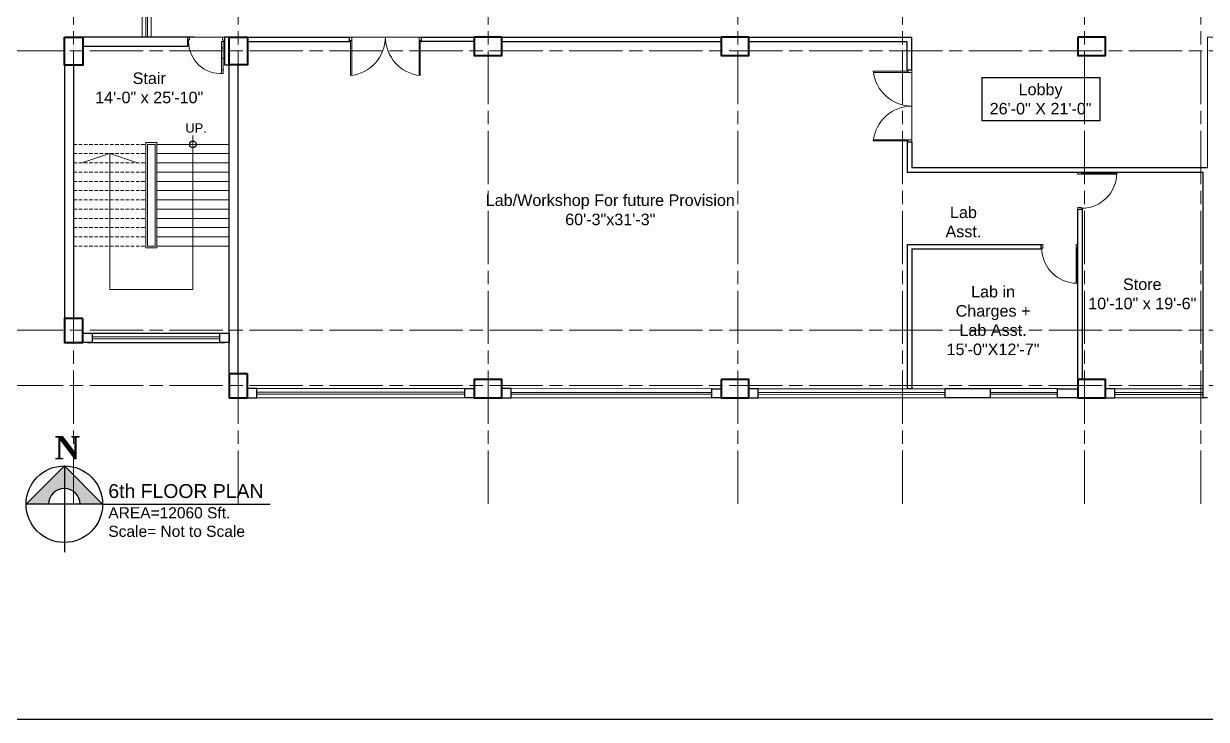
# Model space of a CAD drawing. Header units: inches. Extents: x -12 to 20935469, y -1604 to 24729220.
# Drawn here: x 20831996 to 20833275, y 24710015 to 24710768 of the extents above; entities that cross this region are included whole.
import ezdxf

# ---------------------------------------------------------------- set-up
doc = ezdxf.new("R2010")
doc.units = ezdxf.units.IN
doc.header["$LTSCALE"] = 0.03
doc.header["$MEASUREMENT"] = 0
doc.linetypes.add('ACAD_ISO08W100', pattern=[36, 24, -3, 6, -3])
doc.linetypes.add('DASHED2', pattern=[0.375, 0.25, -0.125])
for name, color, linetype, lineweight in [('column', 1, 'Continuous', 40), ('Door', 7, 'Continuous', 18), ('Gas', 21, 'Continuous', 5), ('Grid Line', 252, 'Continuous', 18), ('Hatch', 253, 'Continuous', 15), ('Low Wall', 7, 'Continuous', 30), ('Main Wall', 7, 'Continuous', 30), ('RAIL', 23, 'Continuous', 13), ('STAIR', 46, 'Continuous', 15), ('wind.', 150, 'Continuous', 20)]:
    doc.layers.add(name, color=color, linetype=linetype, lineweight=lineweight)
doc.layers.add('TEXT', color=7, linetype='Continuous')
doc.styles.add('2', font='swisscl.ttf')
doc.styles.get("Standard").update_dxf_attribs({"font": 'timesbd.ttf'})

# ---------------------------------------------------------------- blocks, each defined once
blk = doc.blocks.new('fff')
at = {"layer": 'Grid Line', "color": 252, "linetype": 'ACAD_ISO08W100', "lineweight": 9, "ltscale": 80, "true_color": 0x939598}
for p, q in [((20830948.3, 24723521.1), (20830948.3, 24724698.8)), ((20831126.3, 24723521.1), (20831126.3, 24724698.8)), ((20831396.3, 24723521.1), (20831396.3, 24724698.8)), ((20831666.3, 24723521.1), (20831666.3, 24724698.8)), ((20831844.3, 24723521.1), (20831844.3, 24724698.8)), ((20832040.8, 24723521.1), (20832040.8, 24724698.8)), ((20832166.8, 24723521.1), (20832166.8, 24724698.8)), ((20833096.9, 24724010.7), (20830726.1, 24724010.7)), ((20833096.9, 24723708.7), (20830726.1, 24723708.7)), ((20833096.9, 24723648.8), (20830726.1, 24723648.8))]:
    blk.add_line(p, q, dxfattribs=at)
blk = doc.blocks.new('Door_45')
at = {"layer": 'Door'}
for p, q in [((1.5, 5), (1.5, 44)), ((3.5, 44), (3.5, 5)), ((1.5, 40), (2.2, 40)), ((2.2, 40), (2.2, 39.5)), ((2.2, 39.5), (2.7, 39.5)), ((2.7, 39.5), (2.7, 40)), ((2.7, 40), (3.5, 40)), ((1.5, 25.8), (2.2, 25.8)), ((2.2, 25.8), (2.2, 25.3)), ((2.2, 25.3), (2.7, 25.3)), ((2.7, 25.8), (3.5, 25.8)), ((2.7, 25.3), (2.7, 25.8)), ((0, 0), (0, 5)), ((0, 5), (1.5, 5)), ((1.5, 12.6), (2.2, 12.6)), ((3.5, 5), (1.5, 5)), ((1.5, 5), (1.5, 3)), ((1.5, 3), (2.5, 3)), ((2.2, 12.6), (2.2, 13.1)), ((2.2, 13.1), (2.7, 13.1)), ((2.5, 3), (2.5, 0)), ((2.7, 13.1), (2.7, 12.6)), ((2.7, 12.6), (3.5, 12.6)), ((42.5, 3), (42.5, 0)), ((43.5, 3), (42.5, 3)), ((45, 5), (43.5, 5)), ((43.5, 5), (43.5, 3)), ((45, 0), (45, 5)), ((2.5, 0), (0, 0)), ((42.5, 0), (45, 0))]:
    blk.add_line(p, q, dxfattribs=at)
blk.add_arc((4.7, 5.3), 38.8, 359.6233, 94.6685, dxfattribs=at)
blk = doc.blocks.new('$D40')
at = {"layer": 'Door'}
for p, q in [((1, 4), (1, 42)), ((2, 0), (2, 42)), ((1, 5), (0, 5)), ((2, 0), (0, 0)), ((2, 4), (1, 4)), ((39, 4), (38, 4)), ((38, 4), (38, 0)), ((40, 0), (38, 0)), ((40, 5), (39, 5)), ((39, 5), (39, 4))]:
    blk.add_line(p, q, dxfattribs=at)
blk.add_arc((1, 4), 38, 0, 90, dxfattribs=at)

msp = doc.modelspace()

# ---------------------------------------------------------------- hatches: boundary and pattern name
at = {"layer": 'Low Wall'}
h = msp.add_hatch(color=256, dxfattribs=at)
h.paths.add_polyline_path([(20832023.4, 24710247.9), (20831999, 24710247.9), (20832040.4, 24710289.3), (20832040.4, 24710264.9, 0.414214)])
h.paths.add_polyline_path([(20832040.4, 24710264.9), (20832040.4, 24710289.3), (20832081.8, 24710247.9), (20832057.5, 24710247.9, 0.414214)])

# ---------------------------------------------------------------- linework, layer by layer
for p, q in [((20832180.6, 24710752.8), (20832078.4, 24710752.8)), ((20833135.9, 24710604.9), (20833135.9, 24710606.9)), ((20833140.9, 24710604.9), (20833140.9, 24710606.9)), ((20832065.4, 24710432.8), (20832213.4, 24710432.8)), ((20832065.4, 24710422.8), (20832213.4, 24710422.8)), ((20832248.4, 24710363), (20832248.4, 24710363)), ((20832358.4, 24710363), (20832358.4, 24710363)), ((20832523.4, 24710363), (20832523.4, 24710363)), ((20832790.4, 24710362.8), (20832790.4, 24710362.8)), ((20832040.4, 24710289.3), (20832040.4, 24710195.9)), ((20832081.8, 24710247.9), (20832262.7, 24710247.9))]:
    msp.add_line(p, q)
msp.add_lwpolyline([(20833032.4, 24710709.2), (20833159.6, 24710709.2), (20833159.6, 24710662.6), (20833032.4, 24710662.6)], close=True)
msp.add_lwpolyline([(20832081.8, 24710247.9), (20831999, 24710247.9)])
for centre, radius in [((20832179.4, 24710637), 3.61), ((20832040.4, 24710247.9), 41.4)]:
    msp.add_circle(centre, radius)
at = {"layer": 'column', "lineweight": 40, "ltscale": 20}
for points in [[(20832040.4, 24710752.8), (20832060.4, 24710752.8), (20832060.4, 24710722.8), (20832040.4, 24710722.8)], [(20832218.4, 24710753), (20832238.4, 24710753), (20832238.4, 24710723), (20832218.4, 24710723)], [(20832483.4, 24710753), (20832483.4, 24710733), (20832513.4, 24710733), (20832513.4, 24710753)], [(20832750.4, 24710753), (20832750.4, 24710733), (20832780.4, 24710733), (20832780.4, 24710753)], [(20833135.9, 24710753), (20833135.9, 24710733), (20833165.9, 24710733), (20833165.9, 24710753)], [(20832060.4, 24710448.8), (20832040.4, 24710448.8), (20832040.4, 24710422.8), (20832060.4, 24710422.8)], [(20832238.4, 24710388.9), (20832218.4, 24710388.9), (20832218.4, 24710362.9), (20832238.4, 24710362.9)], [(20832513.4, 24710362.9), (20832513.4, 24710382.9), (20832483.4, 24710382.9), (20832483.4, 24710362.9)], [(20832750.4, 24710382.8), (20832750.4, 24710362.8), (20832780.4, 24710362.8), (20832780.4, 24710382.8)], [(20833135.9, 24710382.8), (20833135.9, 24710362.8), (20833165.9, 24710362.8), (20833165.9, 24710382.8)]]:
    msp.add_lwpolyline(points, close=True, dxfattribs=at)
at = {"layer": 'Defpoints'}
msp.add_lwpolyline([(20831795.9, 24711473.8), (20834234.7, 24711473.8), (20834234.7, 24710015.2), (20831795.9, 24710015.2)], close=True, dxfattribs=at)
at = {"layer": 'Door'}
for p, q in [((20832351, 24710753), (20832348.4, 24710753)), ((20832351, 24710753), (20832351, 24710711.4)), ((20832423.8, 24710753), (20832423.8, 24710711.4)), ((20832423.8, 24710753), (20832426.4, 24710753)), ((20832349.7, 24710748), (20832348.4, 24710748)), ((20832349.7, 24710749.3), (20832349.7, 24710711.4)), ((20832351, 24710749.3), (20832349.7, 24710749.3)), ((20832423.8, 24710749.3), (20832425.1, 24710749.3)), ((20832425.1, 24710749.3), (20832425.1, 24710711.4)), ((20832425.1, 24710748), (20832426.4, 24710748)), ((20832952.6, 24710716.1), (20832914.7, 24710716.1)), ((20832956.3, 24710714.8), (20832914.8, 24710714.8)), ((20832951.3, 24710716.1), (20832951.3, 24710717.4)), ((20832952.6, 24710714.8), (20832952.6, 24710716.1)), ((20832956.3, 24710714.8), (20832956.3, 24710717.4)), ((20832952.6, 24710640.7), (20832914.7, 24710640.7)), ((20832956.3, 24710642), (20832914.8, 24710642)), ((20832951.3, 24710640.7), (20832951.3, 24710639.4)), ((20832952.6, 24710642), (20832952.6, 24710640.7)), ((20832956.3, 24710642), (20832956.3, 24710639.4))]:
    msp.add_line(p, q, dxfattribs=at)
for centre, start, end in [((20832345.1, 24710753.4), 276.2217, 359.4094), ((20832429.7, 24710753.4), 180.5906, 263.7783), ((20832956.8, 24710720.7), 186.2217, 269.4094), ((20832956.8, 24710636.2), 90.5906, 173.7783)]:
    msp.add_arc(centre, 42.3, start, end, dxfattribs=at)
at = {"layer": 'Gas', "color": 0, "lineweight": 5}
for points in [[(20832140.4, 24710639), (20832128.4, 24710639), (20832128.4, 24710525), (20832140.4, 24710525)], [(20832138.4, 24710637), (20832130.4, 24710637), (20832130.4, 24710527), (20832138.4, 24710527)]]:
    msp.add_lwpolyline(points, close=True, dxfattribs=at)
at = {"layer": 'Hatch', "lineweight": 0}
msp.add_lwpolyline([(20832134.4, 24710873.2), (20832956.3, 24710873.2), (20832956.3, 24711188), (20833135.9, 24711187.9), (20833135.9, 24710873), (20833969.9, 24710873), (20833969.9, 24710753), (20833865.9, 24710753), (20833590.9, 24710753), (20833275.9, 24710752.9), (20833275.9, 24710611.9), (20832956.3, 24710611.9), (20832956.3, 24710753), (20832134.4, 24710752.8)], close=True, dxfattribs=at)
at = {"layer": 'Low Wall', "color": 0}
msp.add_lwpolyline([(20831999, 24710247.9), (20832040.4, 24710289.3), (20832081.8, 24710247.9)], dxfattribs=at)
at = {"layer": 'Low Wall'}
msp.add_arc((20832040.4, 24710247.9), 17, 0, 180, dxfattribs=at)
at = {"layer": 'Main Wall', "lineweight": 30}
for p, q in [((20832173.4, 24710752.8), (20832060.4, 24710752.8)), ((20832173.4, 24710752.8), (20832173.4, 24710742.8)), ((20832218.4, 24710753), (20832213.4, 24710753)), ((20832213.4, 24710753), (20832213.4, 24710723)), ((20832238.4, 24710753), (20832348.4, 24710753)), ((20832348.4, 24710753), (20832348.4, 24710748)), ((20832426.4, 24710753), (20832483.4, 24710753)), ((20832426.4, 24710748.1), (20832426.4, 24710753)), ((20832513.4, 24710753), (20832956.3, 24710753)), ((20832956.3, 24710717.4), (20832956.3, 24710753)), ((20832173.4, 24710742.8), (20832060.4, 24710742.8)), ((20832348.4, 24710748), (20832238.4, 24710748)), ((20832483.4, 24710748.1), (20832426.4, 24710748.1)), ((20832750.4, 24710748), (20832513.4, 24710748)), ((20832951.3, 24710748), (20832780.4, 24710748)), ((20832951.3, 24710717.4), (20832951.3, 24710748)), ((20832040.4, 24710722.8), (20832040.4, 24710448.8)), ((20832050.4, 24710722.8), (20832050.4, 24710448.8)), ((20832213.4, 24710723), (20832218.4, 24710723)), ((20832218.4, 24710362.9), (20832218.4, 24710722.9)), ((20832228.4, 24710388.9), (20832228.4, 24710722.9)), ((20832956.3, 24710717.4), (20832951.3, 24710717.4)), ((20832951.3, 24710639.4), (20832951.3, 24710606.9)), ((20832956.3, 24710639.4), (20832951.3, 24710639.4)), ((20832956.3, 24710639.4), (20832956.3, 24710611.9)), ((20832956.3, 24710611.9), (20833275.9, 24710611.9)), ((20832951.3, 24710606.9), (20833270.9, 24710606.9)), ((20833270.9, 24710606.9), (20833270.9, 24710362.8)), ((20833135.9, 24710382.8), (20833135.9, 24710566.9)), ((20833135.9, 24710566.9), (20833140.9, 24710566.9)), ((20833140.9, 24710382.8), (20833140.9, 24710566.9)), ((20832951.3, 24710528.9), (20832951.3, 24710372.9)), ((20832951.3, 24710528.9), (20833095.9, 24710528.9)), ((20832956.3, 24710523.9), (20832956.3, 24710372.9)), ((20832956.3, 24710523.9), (20833095.9, 24710523.9)), ((20833095.9, 24710528.9), (20833095.9, 24710523.9)), ((20832951.3, 24710372.9), (20832956.3, 24710372.9)), ((20833041.6, 24710362.8), (20833041.6, 24710372.8)), ((20833275.9, 24710362.8), (20833270.9, 24710362.8))]:
    msp.add_line(p, q, dxfattribs=at)
at = {"layer": 'Main Wall'}
for points in [[(20832060.4, 24710432.8), (20832070.4, 24710432.8), (20832070.4, 24710422.8), (20832060.4, 24710422.8)], [(20832208.4, 24710432.8), (20832218.4, 24710432.8), (20832218.4, 24710422.8), (20832208.4, 24710422.8)]]:
    msp.add_lwpolyline(points, close=True, dxfattribs=at)
at = {"layer": 'Main Wall', "lineweight": 30}
for points in [[(20832238.4, 24710363), (20832248.4, 24710363), (20832248.4, 24710373), (20832238.4, 24710373)], [(20832483.4, 24710363), (20832473.4, 24710363), (20832473.4, 24710373), (20832483.4, 24710373)], [(20832513.4, 24710363), (20832523.4, 24710363), (20832523.4, 24710373), (20832513.4, 24710373)], [(20832750.4, 24710362.8), (20832740.4, 24710362.8), (20832740.4, 24710372.8), (20832750.4, 24710372.8)], [(20832780.4, 24710362.8), (20832790.4, 24710362.8), (20832790.4, 24710372.8), (20832780.4, 24710372.8)], [(20833041.6, 24710362.8), (20832992.6, 24710362.8), (20832992.6, 24710372.9), (20833041.6, 24710372.9)], [(20833135.9, 24710362.8), (20833113.9, 24710362.8), (20833113.9, 24710372.8), (20833135.9, 24710372.8)], [(20833165.9, 24710362.8), (20833175.9, 24710362.8), (20833175.9, 24710372.8), (20833165.9, 24710372.8)]]:
    msp.add_lwpolyline(points, dxfattribs=at)
at = {"layer": 'RAIL', "lineweight": 9}
for p, q in [((20832179.4, 24710646.7), (20832179.4, 24710480)), ((20832089.4, 24710627), (20832059.4, 24710617)), ((20832089.4, 24710480), (20832089.4, 24710627)), ((20832119.4, 24710617), (20832089.4, 24710627)), ((20832218.4, 24710617), (20832140.4, 24710617)), ((20832179.4, 24710480), (20832089.4, 24710480))]:
    msp.add_line(p, q, dxfattribs=at)
at = {"layer": 'STAIR', "color": 32, "linetype": 'DASHED2', "lineweight": 5, "ltscale": 500}
for p, q in [((20832050.4, 24710637), (20832128.4, 24710637)), ((20832050.4, 24710627), (20832128.4, 24710627)), ((20832050.4, 24710617), (20832128.4, 24710617)), ((20832050.4, 24710607), (20832128.4, 24710607)), ((20832050.4, 24710597), (20832128.4, 24710597)), ((20832050.4, 24710587), (20832128.4, 24710587)), ((20832050.4, 24710577), (20832128.4, 24710577)), ((20832050.4, 24710567), (20832128.4, 24710567)), ((20832050.4, 24710557), (20832128.4, 24710557)), ((20832050.4, 24710547), (20832128.4, 24710547)), ((20832050.4, 24710537), (20832128.4, 24710537)), ((20832050.4, 24710527), (20832128.4, 24710527))]:
    msp.add_line(p, q, dxfattribs=at)
at = {"layer": 'STAIR', "color": 32, "lineweight": 5}
for p, q in [((20832140.4, 24710637), (20832218.4, 24710637)), ((20832140.4, 24710627), (20832218.4, 24710627)), ((20832158.4, 24710617), (20832218.4, 24710617)), ((20832140.4, 24710607), (20832218.4, 24710607)), ((20832140.4, 24710597), (20832218.4, 24710597)), ((20832140.4, 24710587), (20832218.4, 24710587)), ((20832140.4, 24710577), (20832218.4, 24710577)), ((20832140.4, 24710567), (20832218.4, 24710567)), ((20832140.4, 24710557), (20832218.4, 24710557)), ((20832140.4, 24710547), (20832218.4, 24710547)), ((20832140.4, 24710537), (20832218.4, 24710537)), ((20832140.4, 24710527), (20832218.4, 24710527))]:
    msp.add_line(p, q, dxfattribs=at)
at = {"layer": 'wind.'}
for p, q in [((20832124.4, 24710753), (20832124.4, 24710873.1)), ((20832128.4, 24710752.8), (20832128.4, 24710873.1)), ((20832130.4, 24710752.8), (20832130.4, 24710873.1)), ((20832134.4, 24710752.8), (20832134.4, 24710873.1)), ((20832070.4, 24710428.8), (20832208.4, 24710428.8)), ((20832070.4, 24710426.8), (20832208.4, 24710426.8))]:
    msp.add_line(p, q, dxfattribs=at)
at = {"layer": 'wind.', "lineweight": 5}
for p, q in [((20832473.4, 24710373), (20832248.4, 24710373)), ((20832473.4, 24710369), (20832248.4, 24710369)), ((20832740.4, 24710372.8), (20832523.4, 24710373)), ((20832740.4, 24710368.8), (20832523.4, 24710368.8)), ((20832992.6, 24710372.8), (20832790.4, 24710372.8)), ((20832992.6, 24710368.8), (20832790.4, 24710368.7)), ((20833041.6, 24710372.9), (20833113.9, 24710372.9)), ((20833113.9, 24710368.8), (20833041.6, 24710368.8)), ((20833270.9, 24710372.8), (20833175.9, 24710372.8)), ((20833270.9, 24710368.7), (20833175.9, 24710368.7)), ((20832473.4, 24710367), (20832248.4, 24710367)), ((20832473.4, 24710363), (20832248.4, 24710363)), ((20832483.4, 24710367), (20832483.4, 24710367)), ((20832740.4, 24710366.8), (20832523.4, 24710366.8)), ((20832740.4, 24710362.8), (20832523.4, 24710363)), ((20832992.6, 24710366.8), (20832790.4, 24710366.7)), ((20833113.9, 24710362.8), (20832790.4, 24710362.8)), ((20833113.9, 24710366.8), (20833041.6, 24710366.8)), ((20833270.9, 24710366.7), (20833175.9, 24710366.7)), ((20833270.9, 24710362.8), (20833175.9, 24710362.8))]:
    msp.add_line(p, q, dxfattribs=at)

# ---------------------------------------------------------------- block references
at = {"layer": 'Door', "color": 250, "ltscale": 20, "xscale": 0.8888888888759539, "yscale": 0.8888888888759539, "zscale": 0.8888888888759539, "rotation": 180}
msp.add_blockref('Door_45', (20832213.4, 24710752.8), dxfattribs=at)
at = {"layer": 'Door'}
for p, rotation in [((20833135.9, 24710606.9), 270), ((20833135.9, 24710528.9), 180)]:
    msp.add_blockref('$D40', p, dxfattribs=dict(at, rotation=rotation))
at = {"layer": 'wind.', "lineweight": 5}
msp.add_blockref('fff', (1102.1, -13272.7), dxfattribs=at)

# ---------------------------------------------------------------- texts
msp.add_text('N', height=25.2).set_placement((20832029.8, 24710296.3))
at = {"layer": 'TEXT', "color": 30, "lineweight": 5, "ltscale": 20, "attachment_point": 2, "style": '2'}
for s, width, gutter_width, insert, char_height in [('\\pxsm1;{\\fArial|b0|i0|c0|p34;\\C0;Stair\\P14\'-0" x 25\'-10"  }', 189.364, 0.282, (20832132.1, 24710714.8), 12.476), ('\\pxsm1,qc;{\\fArial|b0|i0|c0|p34;\\C0;Lobby\\P26\'-0" X 21\'-0" }', 146.388, 0.75, (20833095.6, 24710702.7), 12.476), ('{\\fArial|b0|i0|c0|p34;\\C0;UP.}', 104.76, 0.5, (20832182.8, 24710659.7), 10), ('\\pxsm1;{\\fArial|b0|i0|c0|p34;\\C0;Lab/Workshop For future Provision\\P60\'-3"x31\'-3"}', 289.483, 0.5, (20832630.5, 24710582.9), 12.476), ('{\\fArial|b0|i0|c0|p34;\\C0;Lab Asst. }', 49.47, 0.5, (20833012.2, 24710569.8), 12.476), ('{\\fArial|b0|i0|c0|p34;\\C0;Lab in Charges + Lab Asst. \\P15\'-0"X12\'-7"}', 104.76, 0.5, (20833044.2, 24710484), 12.476), ('\\pxsm1;{\\fArial|b0|i0|c0|p34;\\C0;Store\\P10\'-10" x 19\'-6" }', 269.435, 0.75, (20833205.5, 24710492), 12.476), ('\\A1;\\pxql;{\\fArial|b0|i0|c0|p34;\\C0;6th FLOOR PLAN \\P\\H0.8x;AREA=12060 Sft.\\PScale= \\H1x;Not to Scale}', 640.124, 0.5, (20832408, 24710269.6), 15)]:
    msp.add_mtext_dynamic_manual_height_columns(s, width=width, gutter_width=gutter_width, heights=[0], dxfattribs=dict(at, insert=insert, char_height=char_height))

doc.saveas('drawing.dxf')
